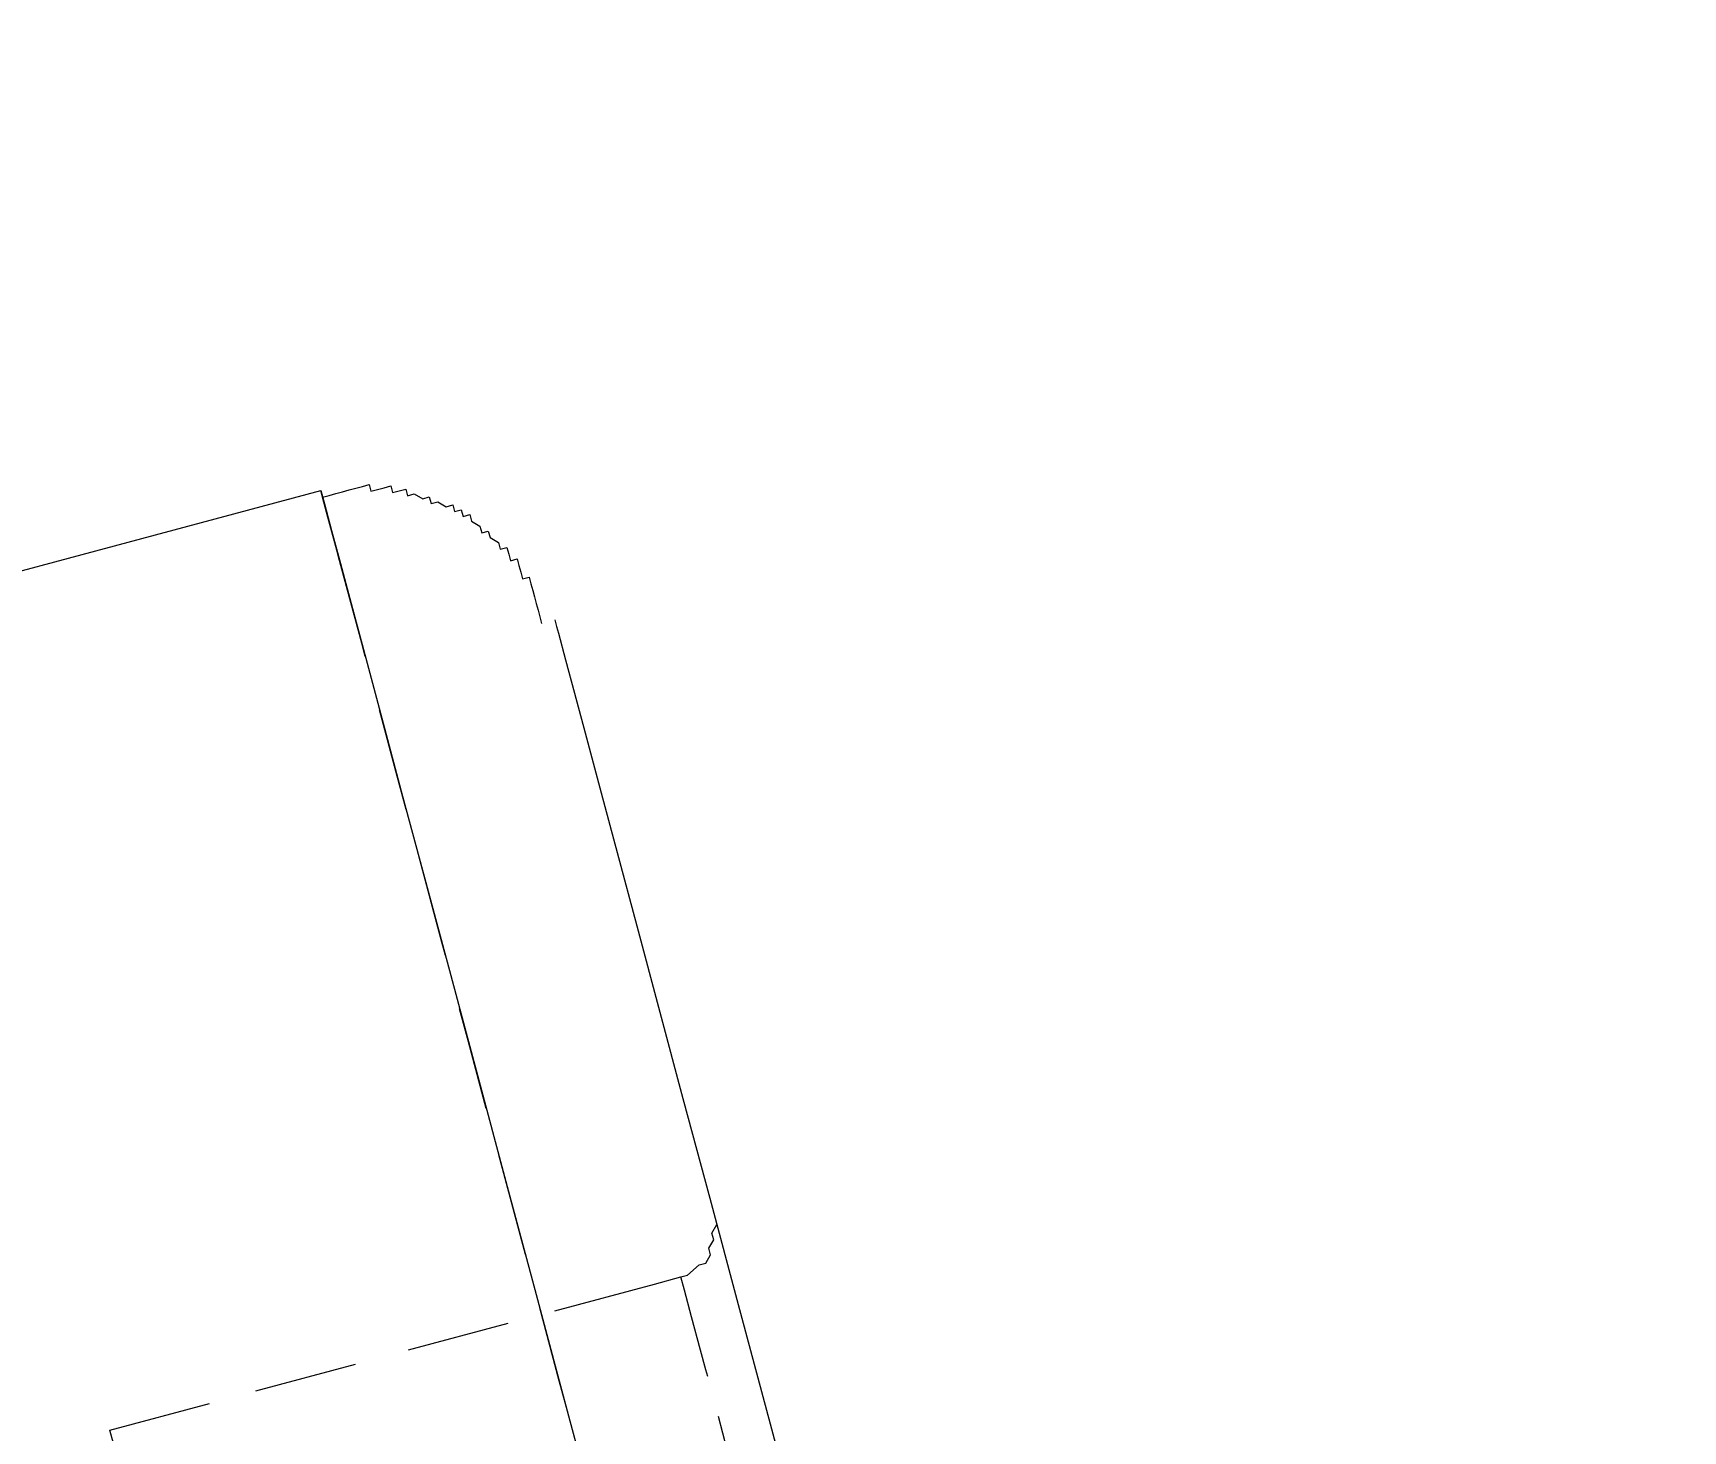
# Model space of a CAD drawing. Header units: millimetres. Extents: x 89051 to 218395, y -330386 to -125649.
# Drawn here: x 98632.95 to 98661.99, y -128385.28 to -128360.69 of the extents above; entities that cross this region are included whole.
import ezdxf

# ---------------------------------------------------------------- set-up
doc = ezdxf.new("R2010")
doc.units = ezdxf.units.MM
doc.header["$LTSCALE"] = 13
doc.layers.add('C00-00-00', color=7, linetype='Continuous')
doc.layers.add('标注、文本', color=3, linetype='Continuous', lineweight=25)
doc.styles.get("Standard").update_dxf_attribs({"font": 'gbenor.shx', "bigfont": 'gbcbig.shx'})
doc.dimstyles.new('1-15', dxfattribs={"dimscale": 20, "dimtxt": 3.5, "dimasz": 2, "dimexe": 1.5, "dimexo": 0.5, "dimgap": 0.5, "dimtad": 1, "dimtoh": 1, "dimdec": 1, "dimdsep": 46, "dimtxsty": 'Standard', "dimcen": 2.5, "dimclrd": 3, "dimclre": 3, "dimclrt": 3, "dimadec": 0, "dimazin": 2, "dimtfac": 1, "dimtdec": 1, "dimtmove": 0, "dimatfit": 2, "dimfxl": 1, "dimarcsym": 0})

# ---------------------------------------------------------------- blocks, each defined once
blk = doc.blocks.new('225635')
at = {"layer": 'C00-00-00', "lineweight": 15}
for points in [[(72459.226, -125571.497), (72479.797, -125571.497)], [(72479.797, -125571.618), (72479.797, -125571.497)], [(72479.797, -125571.497), (72479.797, -125571.618), (72479.918, -125571.618), (72480.039, -125571.618), (72480.16, -125571.618), (72480.281, -125571.618), (72480.402, -125571.618), (72480.523, -125571.618), (72480.644, -125571.618), (72480.644, -125571.739), (72480.765, -125571.739), (72480.886, -125571.739), (72481.007, -125571.739), (72481.007, -125571.86), (72481.128, -125571.86), (72481.249, -125571.86), (72481.249, -125571.981), (72481.37, -125571.981), (72481.491, -125572.102), (72481.612, -125572.102), (72481.612, -125572.223), (72481.733, -125572.223), (72481.854, -125572.344), (72481.975, -125572.344), (72481.975, -125572.465), (72482.097, -125572.465), (72482.097, -125572.586), (72482.218, -125572.586), (72482.218, -125572.707), (72482.339, -125572.828), (72482.339, -125572.949), (72482.46, -125572.949), (72482.46, -125573.07), (72482.581, -125573.191), (72482.581, -125573.312), (72482.702, -125573.312), (72482.702, -125573.433), (72482.702, -125573.554), (72482.823, -125573.554), (72482.823, -125573.675), (72482.823, -125573.796), (72482.823, -125573.917), (72482.944, -125573.917), (72482.944, -125574.038), (72482.944, -125574.159), (72482.944, -125574.28), (72482.944, -125574.401), (72482.944, -125574.522), (72482.944, -125574.643), (72482.944, -125574.764)], [(72479.797, -125571.497), (72479.797, -125571.739), (72479.797, -125572.223), (72479.797, -125572.828), (72479.797, -125573.554), (72479.797, -125574.643), (72479.797, -125575.732), (72479.797, -125577.063), (72479.797, -125578.636), (72479.797, -125580.331), (72479.797, -125582.146), (72479.797, -125584.082), (72479.797, -125586.139), (72479.797, -125588.438), (72479.797, -125590.737), (72479.797, -125593.157), (72479.797, -125595.699), (72479.797, -125598.361), (72479.797, -125601.023)], [(72479.797, -125571.981), (72479.797, -125571.618)], [(72479.797, -125572.586), (72479.797, -125571.981)], [(72479.797, -125572.707), (72479.797, -125572.586)], [(72479.797, -125573.312), (72479.797, -125572.707)], [(72479.797, -125574.28), (72479.797, -125573.312)], [(72479.797, -125574.522), (72479.797, -125574.28)], [(72483.186, -125574.764), (72483.186, -125574.885), (72483.186, -125575.006), (72483.186, -125575.49), (72483.186, -125576.095), (72483.186, -125576.821), (72483.186, -125577.91), (72483.186, -125578.999), (72483.186, -125580.331), (72483.186, -125581.904), (72483.186, -125583.477), (72483.186, -125585.292), (72483.186, -125587.228), (72483.186, -125589.406), (72483.186, -125591.584), (72483.186, -125593.883), (72483.186, -125596.183), (72483.186, -125598.724), (72483.186, -125601.265)], [(72479.797, -125576.7), (72479.797, -125575.49)], [(72479.797, -125577.305), (72479.797, -125576.7)], [(72479.797, -125579.726), (72479.797, -125578.152)], [(72479.797, -125579.968), (72479.797, -125579.726)], [(72479.797, -125581.541), (72479.797, -125580.936)], [(72479.797, -125582.751), (72479.797, -125581.541)], [(72479.797, -125585.413), (72479.797, -125583.598)], [(72483.065, -125585.897), (72483.186, -125585.776)], [(72482.944, -125586.139), (72483.065, -125586.018)], [(72483.065, -125586.018), (72483.065, -125585.897)], [(72482.823, -125586.381), (72482.944, -125586.26)], [(72482.944, -125586.26), (72482.944, -125586.139)], [(72471.932, -125586.502), (72473.747, -125586.502)], [(72471.932, -125586.744), (72471.932, -125586.502)], [(72474.594, -125586.502), (72476.409, -125586.502)], [(72477.377, -125586.502), (72479.192, -125586.502)], [(72479.797, -125587.712), (72479.797, -125586.381)], [(72480.039, -125586.502), (72481.854, -125586.502)], [(72481.854, -125586.502), (72482.339, -125586.502)], [(72482.339, -125586.502), (72482.46, -125586.502)], [(72482.339, -125586.744), (72482.339, -125586.502)], [(72482.46, -125586.502), (72482.702, -125586.381)], [(72482.702, -125586.381), (72482.823, -125586.381)], [(72482.339, -125587.228), (72482.339, -125586.744)], [(72482.339, -125587.833), (72482.339, -125587.228)], [(72479.797, -125588.196), (72479.797, -125587.712)], [(72482.339, -125588.196), (72482.339, -125587.833)], [(72482.339, -125588.317), (72482.339, -125588.196)], [(72482.339, -125589.648), (72482.339, -125589.043)]]:
    blk.add_lwpolyline(points, dxfattribs=at)
blk = doc.blocks.new('*D556')
at = {"layer": 'Defpoints', "color": 0, "transparency": 16777216}
for p in [(98951.782, -128379.822), (98723.872, -128386.823), (98589.512, -128422.824), (97897.716, -128483.876), (98875.858, -128483.876)]:
    blk.add_point(p, dxfattribs=at)
at = {"layer": '标注、文本', "color": 3, "lineweight": -2, "transparency": 16777216}
for p, q in [((98733.531, -128384.235), (98969.445, -128321.022)), ((98885.858, -128483.876), (98990.885, -128483.876))]:
    blk.add_line(p, q, dxfattribs=at)
blk.add_arc((98361.666, -128483.876), 599.219, 3.825405, 11.174595, dxfattribs=at)
at = {"layer": '标注、文本', "color": 3, "transparency": 16777216}
for points in [[(98943.031, -128369.257), (98956.018, -128366.238), (98940.467, -128328.786)], [(98966.213, -128443.675), (98952.887, -128444.12), (98960.885, -128483.876)]]:
    blk.add_solid(points, dxfattribs=at)
at = {"layer": '标注、文本', "color": 3, "transparency": 16777216, "insert": (98958.384, -128384.177), "char_height": 70, "attachment_point": 5}
blk.add_mtext('15°', dxfattribs=at)

msp = doc.modelspace()

# ---------------------------------------------------------------- block references
at = {"layer": '标注、文本', "rotation": 15}
msp.add_blockref('225635', (-3872.391, -25835.138), dxfattribs=at)

# ---------------------------------------------------------------- dimensions: what is measured, and where the dimension line sits
at = {"layer": '标注、文本'}
dim = msp.add_angular_dim_2l(base=(98951.782, -128379.822), line1=((97897.716, -128483.876), (98875.858, -128483.876)), line2=((98589.512, -128422.824), (98723.872, -128386.823)), dimstyle='1-15', dxfattribs=at)
dim.commit()
dim.dimension.update_dxf_attribs({"geometry": '*D556', "text_midpoint": (98958.384, -128429.177), "dimtype": 162})

doc.saveas('drawing.dxf')
